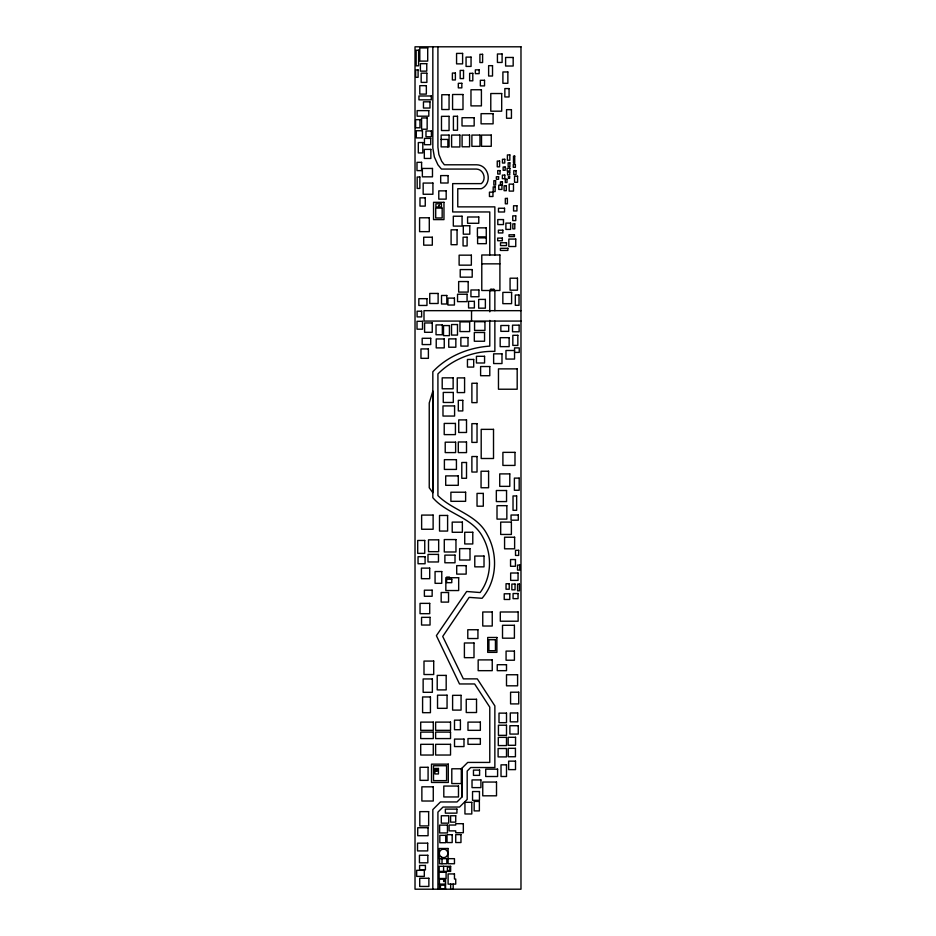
<?xml version="1.0" encoding="UTF-8"?>
<svg xmlns="http://www.w3.org/2000/svg" width="936" height="936" viewBox="0 0 936 936"><rect width="100%" height="100%" fill="white"/><g stroke="black" fill="none" stroke-linecap="round" stroke-linejoin="round"><path stroke-width="1.4" d="M432.83 391.225L429.238 402.971L429.238 487.75L432.83 492.722L432.841 391.33M432.83 889.2L432.83 809.593L440.47 801.953L457.014 801.953L462.091 796.875L462.091 768.058L467.731 762.43L489.774 762.43L489.774 707.16L474.634 683.959L459.494 683.959L436.387 635.661L466.654 591.493L480.121 592.535C492.02 576.775 492.219 554.217 482.824 537.159C472.2 516.918 446.881 514.192 432.83 497.683L432.83 371.767C447.443 356.125 468.679 347.525 489.774 346.109L489.774 320.44M441.137 139.429L447.888 139.429L447.888 146.882M481.783 263.847L499.906 263.847M520.978 310.67L423.996 310.67L423.996 321.071L520.978 321.071M514.543 350.497L505.966 350.497L505.966 359.061L514.543 359.061L514.543 347.899L519.246 347.899L519.246 352.404L514.543 352.404M462.091 768.058L462.091 796.875M439.405 884.11L445.559 884.11M494.863 254.99L494.863 206.868L457.762 206.868L457.762 188.709L481.338 188.709C492.722 183.819 489.154 165.145 476.763 164.794L444.366 164.794L441.675 161.284L438.879 154.534L437.919 147.291L437.919 46.8M494.863 290.499L494.863 310.67M494.863 321.071L494.863 351.409C474.061 350.626 452.556 359.131 437.919 373.932L437.919 495.6C452.767 510.611 476.95 514.402 487.235 534.62C498.221 554.393 497.098 580.917 482.063 598.291L469.135 597.367L442.716 636.445L463.355 678.869L477.301 678.869L494.863 705.908L494.863 767.52L470.703 767.52L467.181 771.03L467.181 799.414L459.553 807.043L443.009 807.043L437.919 812.132L437.919 889.2M494.22 289.388L494.22 290.499M493.904 289.388L493.904 290.499M493.588 289.388L493.588 290.499M493.272 289.388L493.272 290.499M492.944 289.388L492.944 290.499M492.628 289.388L492.628 290.499M491.997 289.388L491.997 290.499M491.681 289.388L491.681 290.499M491.365 289.388L491.365 290.499M491.037 289.388L491.037 290.499M490.721 289.388L490.721 290.499M490.405 289.388L490.405 290.499M489.774 254.99L489.774 211.957L452.673 211.957L452.673 183.62L481.338 183.62C486.86 179.139 483.502 169.24 476.389 169.065L441.441 169.065L437.919 164.794L434.351 156.956L432.83 147.946L432.83 46.8M489.774 290.499L489.774 311.887M471.533 310.67L471.533 321.071M453.188 884.11L453.188 889.2M450.649 884.11L450.649 889.2M449.455 577.723L449.455 577.091L446.647 577.091L446.647 577.723M446.823 858.663L446.823 863.752L439.534 863.752L439.534 858.663M445.559 889.2L445.559 879.021L439.405 879.021L439.405 889.2M443.582 866.303L443.582 871.393M442.026 858.663L442.026 863.752M520.978 46.8L415.022 46.8L415.022 889.2L520.978 889.2L520.978 46.8M427.705 47.923L419.796 47.923L419.796 61.109L427.705 61.109L427.705 47.923M418.614 50.205L416.157 50.205L416.157 65.801L418.614 65.801L418.614 50.205M462.606 53.399L456.569 53.399L456.569 63.87L462.606 63.87L462.606 53.399M502.105 53.984L497.425 53.984L497.425 62.455L502.105 62.455L502.105 53.984M482.602 54.323L479.911 54.323L479.911 62.536L482.602 62.536L482.602 54.323M471.054 57.119L466.058 57.119L466.058 66.421L471.054 66.421L471.054 57.119M513.174 57.459L505.604 57.459L505.604 66.023L513.174 66.023L513.174 57.459M426.757 63.671L420.393 63.671L420.393 71.136L426.757 71.136L426.757 63.671M492.523 65.66L488.627 65.66L488.627 76.015L492.523 76.015L492.523 65.66M479.15 69.849L475.348 69.849L475.348 73.651L479.15 73.651L479.15 69.849M418.099 69.954L415.654 69.954L415.654 77.302L418.099 77.302L418.099 69.954M463.531 70.422L460.173 70.422L460.173 78.577L463.531 78.577L463.531 70.422M507.862 71.967L502.901 71.967L502.901 83.292L507.862 83.292L507.862 71.967M426.875 73.172L421.165 73.172L421.165 82.391L426.875 82.391L426.875 73.172M455.387 73.043L452.38 73.043L452.38 79.946L455.387 79.946L455.387 73.043M472.809 73.336L469.638 73.336L469.638 80.812L472.809 80.812L472.809 73.336M484.532 80.285L480.344 80.285L480.344 85.89L484.532 85.89L484.532 80.285M461.834 83.304L458.312 83.304L458.312 87.879L461.834 87.879L461.834 83.304M426.348 85.667L419.796 85.667L419.796 94.103L426.348 94.103L426.348 85.667M509.067 88.569L504.855 88.569L504.855 96.958L509.067 96.958L509.067 88.569M481.408 89.751L470.972 89.751L470.972 105.885L481.408 105.885L481.408 89.751M501.696 93.53L490.78 93.53L490.78 111.185L501.696 111.185L501.696 93.53M462.992 94.501L452.568 94.501L452.568 109.5L462.992 109.5L462.992 94.501M449.058 94.723L441.792 94.723L441.792 109.535L449.058 109.535L449.058 94.723M431.262 95.987L418.942 95.987L418.942 99.836L431.262 99.836L431.262 95.987M429.975 101.825L423.458 101.825L423.458 108.038L429.975 108.038L429.975 101.825M511.442 109.652L506.551 109.652L506.551 118.24L511.442 118.24L511.442 109.652M428.805 110.623L417.128 110.623L417.128 116.193L428.805 116.193L428.805 110.623M493.096 113.665L481.069 113.665L481.069 123.833L493.096 123.833L493.096 113.665M457.505 116.263L453.41 116.263L453.41 130.233L457.505 130.233L457.505 116.263M449.058 116.333L441.488 116.333L441.488 130.525L449.058 130.525L449.058 116.333M474.166 117.714L462.021 117.714L462.021 125.951L474.166 125.951L474.166 117.714M427.155 117.948L421.586 117.948L421.586 129.226L427.155 129.226L427.155 117.948M419.971 119.668L415.607 119.668L415.607 127.787L419.971 127.787L419.971 119.668M422.452 130.736L416.298 130.736L416.298 137.908L422.452 137.908L422.452 130.736M431.402 130.993L425.985 130.993L425.985 136.75L431.402 136.75L431.402 130.993M449.058 135.076L441.137 135.076L441.137 146.882L449.058 146.882L449.058 135.076M459.88 135.076L451.608 135.076L451.608 146.964L459.88 146.964L459.88 135.076M469.591 135.076L462.103 135.076L462.103 146.788L469.591 146.788L469.591 135.076M479.969 135.076L471.884 135.076L471.884 146.332L479.969 146.332L479.969 135.076M491.26 135.076L481.525 135.076L481.525 146.297L491.26 146.297L491.26 135.076M430.724 138.399L424.429 138.399L424.429 144.694L430.724 144.694L430.724 138.399M422.803 142.553L418.31 142.553L418.31 152.931L422.803 152.931L422.803 142.553M430.852 149.386L424.312 149.386L424.312 158.453L430.852 158.453L430.852 149.386M509.839 154.92L507.394 154.92L507.394 160.243L509.839 160.243L509.839 154.92M514.718 156.113L513.49 156.113L513.49 163.086L514.718 163.086L514.718 156.113M504.773 159.284L502.468 159.284L502.468 163.016L504.773 163.016L504.773 159.284M499.567 161.05L497.25 161.05L497.25 166.83L499.567 166.83L499.567 161.05M421.598 162.337L416.988 162.337L416.988 170.621L421.598 170.621L421.598 162.337M509.863 162.829L508.143 162.829L508.143 166.655L509.863 166.655L509.863 162.829M515.373 164.479L513.256 164.479L513.256 167.31L515.373 167.31L515.373 164.479M505.171 167.017L503.147 167.017L503.147 170.293L505.171 170.293L505.171 167.017M509.886 168.258L507.125 168.258L507.125 171.031L509.886 171.031L509.886 168.258M432.479 168.445L422.358 168.445L422.358 176.834L432.479 176.834L432.479 168.445M500.046 170.586L497.718 170.586L497.718 174.049L500.046 174.049L500.046 170.586M516.04 170.644L513.805 170.644L513.805 174.599L516.04 174.599L516.04 170.644M509.722 172.107L507.558 172.107L507.558 174.95L509.722 174.95L509.722 172.107M504.808 175.114L502.375 175.114L502.375 178.682L504.808 178.682L504.808 175.114M448.087 175.594L440.68 175.594L440.68 183L448.087 183L448.087 175.594M517.573 176.225L514.543 176.225L514.543 182.286L517.573 182.286L517.573 176.225M509.64 176.67L508.423 176.67L508.423 178.355L509.64 178.355L509.64 176.67M498.584 176.752L496.349 176.752L496.349 179.279L498.584 179.279L498.584 176.752M419.854 177.021L417.175 177.021L417.175 188.452L419.854 188.452L419.854 177.021M506.996 179.232L505.3 179.232L505.3 182.508L506.996 182.508L506.996 179.232M495.612 180.671L493.857 180.671L493.857 185.082L495.612 185.082L495.612 180.671M502.398 181.841L500.409 181.841L500.409 184.509L502.398 184.509L502.398 181.841M432.912 183.058L423.166 183.058L423.166 194.255L432.912 194.255L432.912 183.058M513.49 184.123L509.184 184.123L509.184 191.096L513.49 191.096L513.49 184.123M501.93 185.211L498.759 185.211L498.759 189.435L501.93 189.435L501.93 185.211M506.317 185.749L504.083 185.749L504.083 190.675L506.317 190.675L506.317 185.749M495.144 186.884L493.19 186.884L493.19 191.576L495.144 191.576L495.144 186.884M446.18 190.862L438.785 190.862L438.785 199.134L446.18 199.134L446.18 190.862M492.956 192.149L489.446 192.149L489.446 196.513L492.956 196.513L492.956 192.149M425.26 197.835L419.983 197.835L419.983 206.107L425.26 206.107L425.26 197.835M507.382 198.397L505.323 198.397L505.323 203.814L507.382 203.814L507.382 198.397M443.968 202.316L433.543 202.316L433.543 219.609L443.968 219.609L443.968 202.316M441.441 203.802L435.895 203.802L435.895 206.985L441.441 206.985L441.441 203.802M439.3 205.323L438.668 205.721L439.3 205.323M516.941 205.768L513.56 205.768L513.56 210.951L516.941 210.951L516.941 205.768M442.166 208.096L435.708 208.096L435.708 217.959L442.166 217.959L442.166 208.096M504.539 208.248L498.478 208.248L498.478 211.992L504.539 211.992L504.539 208.248M515.759 215.865L512.752 215.865L512.752 220.592L515.759 220.592L515.759 215.865M462.068 216.228L453.316 216.228L453.316 226.102L462.068 226.102L462.068 216.228M478.776 217L467.579 217L467.579 223.283L478.776 223.283L478.776 217M429.285 217.784L419.585 217.784L419.585 231.648L429.285 231.648L429.285 217.784M503.474 219.574L497.788 219.574L497.788 224.57L503.474 224.57L503.474 219.574M510.611 223.107L505.896 223.107L505.896 229.402L510.611 229.402L510.611 223.107M514.788 223.844L512.823 223.844L512.823 228.875L514.788 228.875L514.788 223.844M469.79 225.74L463.297 225.74L463.297 234.175L469.79 234.175L469.79 225.74M486.264 227.857L477.407 227.857L477.407 236.866L486.264 236.866L486.264 227.857M457.06 229.823L451.094 229.823L451.094 244.694L457.06 244.694L457.06 229.823M502.843 230.174L498.373 230.174L498.373 232.935L502.843 232.935L502.843 230.174M514.437 234.796L509.02 234.796L509.02 236.586L514.437 236.586L514.437 234.796M432.315 237.217L423.692 237.217L423.692 245.162L432.315 245.162L432.315 237.217M467.111 237.194L463.063 237.194L463.063 245.922L467.111 245.922L467.111 237.194M486.31 237.861L477.594 237.861L477.594 243.676L486.31 243.676L486.31 237.861M502.339 238.095L497.671 238.095L497.671 240.739L502.339 240.739L502.339 238.095M515.748 239.066L508.833 239.066L508.833 246.519L515.748 246.519L515.748 239.066M506.516 242.775L500.514 242.775L500.514 245.583L506.516 245.583L506.516 242.775M507.862 248.309L500.397 248.309L500.397 250.427L507.862 250.427L507.862 248.309M499.906 254.99L481.783 254.99L481.783 290.499L499.906 290.499L499.906 254.99M471.358 255.165L459.12 255.165L459.12 265.157L471.358 265.157L471.358 255.165M472.212 269.58L460.219 269.58L460.219 277.161L472.212 277.161L472.212 269.58M517.468 278.203L510.073 278.203L510.073 290.172L517.468 290.172L517.468 278.203M468.175 281.549L458.652 281.549L458.652 292.09L468.175 292.09L468.175 281.549M478.916 289.984L470.937 289.984L470.937 296.735L478.916 296.735L478.916 289.984M511.606 292.383L502.843 292.383L502.843 303.662L511.606 303.662L511.606 292.383M438.118 293.448L429.753 293.448L429.753 303.498L438.118 303.498L438.118 293.448M467.076 294.232L457.54 294.232L457.54 301.638L467.076 301.638L467.076 294.232M519.024 295.004L515.315 295.004L515.315 305.311L519.024 305.311L519.024 295.004M446.8 295.472L441.523 295.472L441.523 304.001L446.8 304.001L446.8 295.472M454.428 298.116L447.923 298.116L447.923 305.031L454.428 305.031L454.428 298.116M426.956 298.678L418.837 298.678L418.837 305.452L426.956 305.452L426.956 298.678M485.375 299.403L478.67 299.403L478.67 308.166L485.375 308.166L485.375 299.403M474.376 301.334L468.562 301.334L468.562 307.956L474.376 307.956L474.376 301.334M421.621 311.208L417.093 311.208L417.093 316.894L421.621 316.894L421.621 311.208M422.522 321.305L417.011 321.305L417.011 329.191L422.522 329.191L422.522 321.305M484.942 321.703L474.564 321.703L474.564 330.408L484.942 330.408L484.942 321.703M469.661 321.867L459.962 321.867L459.962 331.566L469.661 331.566L469.661 321.867M432.245 322.955L424.593 322.955L424.593 332.292L432.245 332.292L432.245 322.955M457.493 324.535L451.538 324.535L451.538 335.076L457.493 335.076L457.493 324.535M442.342 324.909L436.036 324.909L436.036 334.76L442.342 334.76L442.342 324.909M519.129 325.178L512.519 325.178L512.519 331.777L519.129 331.777L519.129 325.178M508.693 325.506L500.854 325.506L500.854 331.344L508.693 331.344L508.693 325.506M449.432 325.564L443.512 325.564L443.512 335.65L449.432 335.65L449.432 325.564M484.555 332.491L474.318 332.491L474.318 341.242L484.555 341.242L484.555 332.491M517.842 335.299L512.834 335.299L512.834 345.407L517.842 345.407L517.842 335.299M468 337.533L460.863 337.533L460.863 346.098L468 346.098L468 337.533M509.137 337.674L500.175 337.674L500.175 346.636L509.137 346.636L509.137 337.674M430.724 338.282L422.183 338.282L422.183 344.565L430.724 344.565L430.724 338.282M444.249 338.961L436.223 338.961L436.223 347.888L444.249 347.888L444.249 338.961M455.844 338.879L448.742 338.879L448.742 347.221L455.844 347.221L455.844 338.879M428.395 348.917L420.966 348.917L420.966 358.336L428.395 358.336L428.395 348.917M501.988 353.831L493.635 353.831L493.635 363.554L501.988 363.554L501.988 353.831M484.567 356.3L476.436 356.3L476.436 362.992L484.567 362.992L484.567 356.3M473.698 359.459L467.45 359.459L467.45 367.076L473.698 367.076L473.698 359.459M489.785 366.538L480.601 366.538L480.601 375.71L489.785 375.71L489.785 366.538M517.187 368.878L498.467 368.878L498.467 389.224L517.187 389.224L517.187 368.878M453.141 377.84L442.201 377.84L442.201 388.779L453.141 388.779L453.141 377.84M464.584 377.898L457.248 377.898L457.248 392.582L464.584 392.582L464.584 377.898M477.032 383.257L471.884 383.257L471.884 402.632L477.032 402.632L477.032 383.257M453.293 392.43L443.255 392.43L443.255 402.468L453.293 402.468L453.293 392.43M462.805 400.339L458.312 400.339L458.312 410.927L462.805 410.927L462.805 400.339M454.592 405.92L442.985 405.92L442.985 416.052L454.592 416.052L454.592 405.92M466.514 419.901L458.734 419.901L458.734 432.479L466.514 432.479L466.514 419.901M455.422 423.423L444.214 423.423L444.214 434.62L455.422 434.62L455.422 423.423M477.032 423.657L471.884 423.657L471.884 442.4L477.032 442.4L477.032 423.657M493.518 429.355L481.198 429.355L481.198 458.5L493.518 458.5L493.518 429.355M466.514 441.979L458.289 441.979L458.289 452.603L466.514 452.603L466.514 441.979M455.621 442.19L445.22 442.19L445.22 452.591L455.621 452.591L455.621 442.19M514.987 452.357L502.901 452.357L502.901 465.426L514.987 465.426L514.987 452.357M477.032 456.522L471.884 456.522L471.884 472.036L477.032 472.036L477.032 456.522M456.429 459.67L444.389 459.67L444.389 469.427L456.429 469.427L456.429 459.67M466.514 462.489L461.799 462.489L461.799 478.284L466.514 478.284L466.514 462.489M488.592 471.229L481.057 471.229L481.057 487.75L488.592 487.75L488.592 471.229M509.792 473.897L499.73 473.897L499.73 486.357L509.792 486.357L509.792 473.897M458.277 475.897L445.7 475.897L445.7 485.316L458.277 485.316L458.277 475.897M519.188 478.109L514.379 478.109L514.379 490.253L519.188 490.253L519.188 478.109M506.551 490.511L496.337 490.511L496.337 501.579L506.551 501.579L506.551 490.511M465.625 492.219L450.895 492.219L450.895 501.322L465.625 501.322L465.625 492.219M483.304 493.401L477.032 493.401L477.032 506.189L483.304 506.189L483.304 493.401M516.649 495.951L513.022 495.951L513.022 510.307L516.649 510.307L516.649 495.951M506.844 505.674L497.004 505.674L497.004 519.106L506.844 519.106L506.844 505.674M518.287 515.022L511.044 515.022L511.044 520.182L518.287 520.182L518.287 515.022M433.122 515.081L421.633 515.081L421.633 529.25L433.122 529.25L433.122 515.081M447.607 515.455L439.522 515.455L439.522 531.063L447.607 531.063L447.607 515.455M462.372 522.112L452.205 522.112L452.205 532.28L462.372 532.28L462.372 522.112M511.384 522.101L500.69 522.101L500.69 534.456L511.384 534.456L511.384 522.101M472.785 532.256L464.724 532.256L464.724 543.956L472.785 543.956L472.785 532.256M514.625 537.229L504.574 537.229L504.574 548.812L514.625 548.812L514.625 537.229M455.961 539.569L444.284 539.569L444.284 551.983L455.961 551.983L455.961 539.569M438.668 539.838L428.501 539.838L428.501 551.667L438.668 551.667L438.668 539.838M424.745 540.458L417.713 540.458L417.713 553.363L424.745 553.363L424.745 540.458M470.001 548.636L459.623 548.636L459.623 560.009L470.001 560.009L470.001 548.636M518.684 550.309L515.514 550.309L515.514 555.434L518.684 555.434L518.684 550.309M438.469 554.393L427.986 554.393L427.986 561.963L438.469 561.963L438.469 554.393M455.013 555.13L444.881 555.13L444.881 562.782L455.013 562.782L455.013 555.13M484.017 556.043L474.786 556.043L474.786 566.853L484.017 566.853L484.017 556.043M425.084 556.709L418.041 556.709L418.041 563.753L425.084 563.753L425.084 556.709M515.455 559.541L510.553 559.541L510.553 566.28L515.455 566.28L515.455 559.541M519.761 565.098L517.526 565.098L517.526 570.094L519.761 570.094L519.761 565.098M466.175 565.648L456.709 565.648L456.709 574.107L466.175 574.107L466.175 565.648M429.706 568.117L421.422 568.117L421.422 578.682L429.706 578.682L429.706 568.117M441.769 571.545L435.065 571.545L435.065 583.327L441.769 583.327L441.769 571.545M518.053 573.007L510.658 573.007L510.658 580.39L518.053 580.39L518.053 573.007M458.675 577.723L445.84 577.723L445.84 590.546L458.675 590.546L458.675 577.723M451.772 579.232L446.647 579.232L446.647 582.683L451.772 582.683L451.772 579.232M509.231 583.725L506.037 583.725L506.037 589.224L509.231 589.224L509.231 583.725M515.046 584.076L511.852 584.076L511.852 589.809L515.046 589.809L515.046 584.076M519.421 584.076L517.549 584.076L517.549 590.791L519.421 590.791L519.421 584.076M432.151 590.183L424.382 590.183L424.382 596.267L432.151 596.267L432.151 590.183M448.543 592.5L441.16 592.5L441.16 602.105L448.543 602.105L448.543 592.5M518.053 593.529L513.08 593.529L513.08 598.654L518.053 598.654L518.053 593.529M509.781 593.787L504.223 593.787L504.223 599.473L509.781 599.473L509.781 593.787M429.718 603.369L420.042 603.369L420.042 613.677L429.718 613.677L429.718 603.369M492.242 611.992L482.754 611.992L482.754 626.02L492.242 626.02L492.242 611.992M518.135 611.992L500.304 611.992L500.304 621.223L518.135 621.223L518.135 611.992M430.045 617.339L421.551 617.339L421.551 625.037L430.045 625.037L430.045 617.339M514.402 625.295L502.515 625.295L502.515 638.188L514.402 638.188L514.402 625.295M477.933 629.741L467.789 629.741L467.789 638.527L477.933 638.527L477.933 629.741M496.899 637.475L487.703 637.475L487.703 652.357L496.899 652.357L496.899 637.475M495.448 639.733L488.908 639.733L488.908 650.707L495.448 650.707L495.448 639.733M474.002 642.985L464.396 642.985L464.396 657.669L474.002 657.669L474.002 642.985M514.414 651.093L506.072 651.093L506.072 660.219L514.414 660.219L514.414 651.093M492.242 659.892L478.167 659.892L478.167 670.667L492.242 670.667L492.242 659.892M433.707 661.073L423.996 661.073L423.996 674.528L433.707 674.528L433.707 661.073M506.505 664.712L497.238 664.712L497.238 670.667L506.505 670.667L506.505 664.712M517.596 674.751L506.505 674.751L506.505 685.819L517.596 685.819L517.596 674.751M446.18 675.394L437.217 675.394L437.217 689.902L446.18 689.902L446.18 675.394M432.362 678.951L423.142 678.951L423.142 692.312L432.362 692.312L432.362 678.951M518.72 692.207L510.576 692.207L510.576 703.907L518.72 703.907L518.72 692.207M447.057 695.179L437.533 695.179L437.533 708.33L447.057 708.33L447.057 695.179M461.062 695.331L452.603 695.331L452.603 710.096L461.062 710.096L461.062 695.331M430.431 696.957L422.592 696.957L422.592 712.682L430.431 712.682L430.431 696.957M476.529 699.286L466.245 699.286L466.245 712.518L476.529 712.518L476.529 699.286M517.702 712.963L510.284 712.963L510.284 721.843L517.702 721.843L517.702 712.963M506.505 713.127L499.005 713.127L499.005 722.674L506.505 722.674L506.505 713.127M460.407 720.158L454.498 720.158L454.498 729.717L460.407 729.717L460.407 720.158M433.274 722.112L420.709 722.112L420.709 730.337L433.274 730.337L433.274 722.112M450.532 722.112L435.614 722.112L435.614 730.337L450.532 730.337L450.532 722.112M480.344 722.112L467.977 722.112L467.977 730.337L480.344 730.337L480.344 722.112M506.505 725.213L498.432 725.213L498.432 735.345L506.505 735.345L506.505 725.213M518.263 725.716L509.898 725.716L509.898 734.07L518.263 734.07L518.263 725.716M433.274 732.104L420.709 732.104L420.709 738.574L433.274 738.574L433.274 732.104M450.532 732.104L435.614 732.104L435.614 738.574L450.532 738.574L450.532 732.104M506.505 737.357L498.291 737.357L498.291 745.571L506.505 745.571L506.505 737.357M515.549 737.299L508.178 737.299L508.178 745.29L515.549 745.29L515.549 737.299M480.344 738.574L467.977 738.574L467.977 744.319L480.344 744.319L480.344 738.574M463.987 739.089L454.522 739.089L454.522 746.565L463.987 746.565L463.987 739.089M433.274 744.319L420.709 744.319L420.709 755.036L433.274 755.036L433.274 744.319M450.532 744.319L435.614 744.319L435.614 755.036L450.532 755.036L450.532 744.319M515.432 748.332L508.248 748.332L508.248 756.744L515.432 756.744L515.432 748.332M506.505 748.519L498.104 748.519L498.104 756.908L506.505 756.908L506.505 748.519M515.514 761.143L508.646 761.143L508.646 769.626L515.514 769.626L515.514 761.143M448.285 764.15L431.508 764.15L431.508 782.461L448.285 782.461L448.285 764.15M506.505 764.841L501.017 764.841L501.017 776.506L506.505 776.506L506.505 764.841M446.577 765.73L433.52 765.73L433.52 780.636L446.577 780.636L446.577 765.73M428.08 767.286L420.018 767.286L420.018 780.355L428.08 780.355L428.08 767.286M438.457 768.456L434.912 768.456L434.912 773.955L438.457 773.955L438.457 768.456M461.308 768.784L451.795 768.784L451.795 783.561L461.308 783.561L461.308 768.784M437.533 769.322L435.731 769.322L435.731 770.995L437.533 770.995L437.533 769.322M497.601 769.158L485.714 769.158L485.714 776.506L497.601 776.506L497.601 769.158M436.246 769.965L436.469 770.609L436.246 769.965M479.595 770.094L473.464 770.094L473.464 775.371L479.595 775.371L479.595 770.094M480.917 779.922L472.025 779.922L472.025 787.621L480.917 787.621L480.917 779.922M496.513 782.051L482.754 782.051L482.754 795.811L496.513 795.811L496.513 782.051M458.476 786.053L443.804 786.053L443.804 796.957L458.476 796.957L458.476 786.053M433.274 786.825L421.867 786.825L421.867 801.017L433.274 801.017L433.274 786.825M479.454 791.54L472.54 791.54L472.54 800.327L479.454 800.327L479.454 791.54M479.372 801.415L474.166 801.415L474.166 810.892L479.372 810.892L479.372 801.415M471.791 802.327L464.946 802.327L464.946 813.969L471.791 813.969L471.791 802.327M456.92 809.113L445.36 809.113L445.36 813.138L456.92 813.138L456.92 809.113M428.653 811.629L419.819 811.629L419.819 825.926L428.653 825.926L428.653 811.629M448.695 815.759L441.301 815.759L441.301 823.153L448.695 823.153L448.695 815.759M455.727 815.759L450.602 815.759L450.602 822.136L455.727 822.136L455.727 815.759M463.332 823.692L455.727 823.692L455.727 825.037L449.104 825.037L449.104 830.875L455.727 830.875L455.727 832.736L463.332 832.736L463.332 823.692M447.455 825.119L439.627 825.119L439.627 832.946L447.455 832.946L447.455 825.119M428.068 827.728L417.725 827.728L417.725 835.719L428.068 835.719L428.068 827.728M460.968 834.608L455.727 834.608L455.727 842.54L460.968 842.54L460.968 834.608M452.182 834.69L447.034 834.69L447.034 842.564L452.182 842.564L452.182 834.69M445.735 835.345L439.838 835.345L439.838 842.716L445.735 842.716L445.735 835.345M427.693 843.16L417.526 843.16L417.526 850.918L427.693 850.918L427.693 843.16M448.098 848.496L439.195 848.496L439.195 858.663L454.463 858.663L454.463 863.752L448.098 863.752L448.098 848.496M427.822 855.27L419.445 855.27L419.445 862.805L427.822 862.805L427.822 855.27M425.424 865.437L419.585 865.437L419.585 869.895L425.424 869.895L425.424 865.437M450.649 866.303L439.195 866.303L439.195 871.393L450.649 871.393L450.649 866.303M449.853 867.087L447.42 867.087L447.42 870.538L449.853 870.538L449.853 867.087M424.312 870.316L416.672 870.316L416.672 876.388L424.312 876.388L424.312 870.316M446.086 872.27L439.113 872.27L439.113 878.506L446.086 878.506L446.086 872.27M454.463 873.932L448.098 873.932L448.098 884.11L455.727 884.11L455.727 879.021L454.463 879.021L454.463 873.932M428.863 878.26L419.702 878.26L419.702 886.45L428.863 886.45L428.863 878.26M445.173 879.629L443.641 879.629L443.641 881.525L445.173 881.525L445.173 879.629M445.115 885.199L440.458 885.199L440.458 888.767L445.115 888.767L445.115 885.199M441.277 856.978A4.27 4.27 0 0 0 447.841 853.562A4.27 4.27 0 0 0 441.593 849.584A4.27 4.27 0 0 0 441.277 856.978"/></g></svg>
